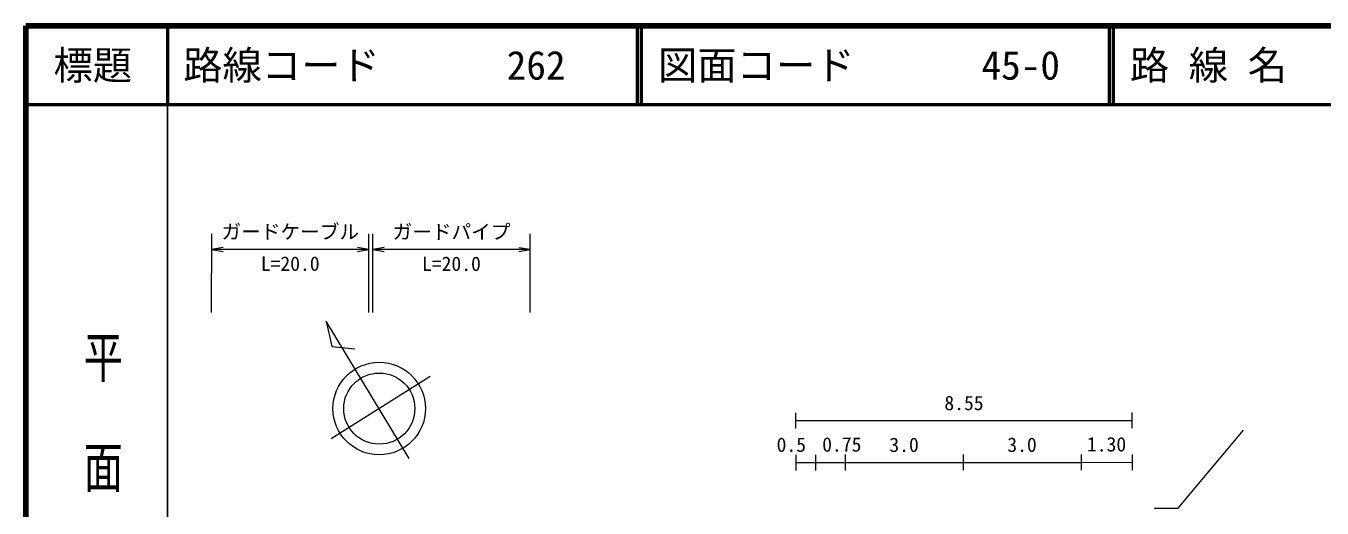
# Model space of a CAD drawing. Units: millimetres, scale not verified. Extents: x 40000 to 680000, y 20000 to 380000.
# Drawn here: x 40000 to 204827, y 318710 to 380000 of the extents above; entities that cross this region are included whole.
import ezdxf
from ezdxf.enums import TextEntityAlignment as Align

# ---------------------------------------------------------------- set-up
doc = ezdxf.new("R2010")
doc.units = ezdxf.units.MM
doc.header["$LTSCALE"] = 1000
for name, color, linetype, lineweight in [('M-BMK-SRVR', 3, 'Continuous', 13), ('M-STR-HTXT', 7, 'Continuous', 13), ('M-STR-STR3', 7, 'Continuous', 13), ('M-TTL', 2, 'Continuous', 140), ('M-TTL-BAND', 7, 'Continuous', 25), ('M-TTL-LINE', 7, 'Continuous', 50)]:
    doc.layers.add(name, color=color, linetype=linetype, lineweight=lineweight)
doc.layers.add('M-TTL-TXT', color=7, linetype='Continuous')
doc.styles.add('@ＭＳ ゴシック', font='')
doc.styles.add('ＭＳ ゴシック', font='')
doc.styles.get('@ＭＳ ゴシック').set_extended_font_data('@MS Gothic')
doc.styles.get('ＭＳ ゴシック').set_extended_font_data('MS Gothic')

# ---------------------------------------------------------------- blocks, each defined once
blk = doc.blocks.new('open_arrow')
at = {"color": 0, "linetype": 'Continuous', "lineweight": -2}
blk.add_lwpolyline([(7.5, 1.25), (0, 0), (7.5, -1.25)], dxfattribs=at)

msp = doc.modelspace()

# ---------------------------------------------------------------- linework, layer by layer
at = {"layer": 'M-BMK-SRVR'}
for p, q in [((88756, 325005), (78174, 342449)), ((78174, 342449), (78885, 339234)), ((78885, 339234), (81833, 338965)), ((78836, 327566), (91397, 335476))]:
    msp.add_line(p, q, dxfattribs=at)
for radius in [5885, 4520]:
    msp.add_circle((84933, 331358), radius, dxfattribs=at)
at = {"layer": 'M-STR-HTXT'}
for p, q in [((137923, 328824), (137922, 330824)), ((137922, 329824), (180672, 329856)), ((180673, 328856), (180672, 330856)), ((186530, 318711), (194822, 328607)), ((137926, 325494), (137927, 323494)), ((140426, 325496), (140427, 323496)), ((144176, 325499), (144177, 323499)), ((159176, 325510), (159177, 323510)), ((174176, 325521), (174177, 323521)), ((180676, 325526), (180677, 323526)), ((137926, 324494), (140426, 324496)), ((140426, 324496), (144176, 324499)), ((144176, 324499), (159176, 324510)), ((159176, 324510), (174176, 324521)), ((174176, 324521), (180676, 324526)), ((183481, 318709), (186530, 318711))]:
    msp.add_line(p, q, dxfattribs=at)
at = {"layer": 'M-STR-STR3'}
for p, q in [((63615, 343584), (63621, 353584)), ((83615, 343572), (83621, 353572)), ((84115, 343572), (84121, 353572)), ((104115, 343561), (104121, 353561)), ((83620, 351572), (63620, 351584)), ((104120, 351561), (84120, 351572))]:
    msp.add_line(p, q, dxfattribs=at)
at = {"layer": 'M-TTL'}
for p, q in [((40000, 380000), (40000, 20000)), ((680000, 380000), (40000, 380000))]:
    msp.add_line(p, q, dxfattribs=at)
at = {"layer": 'M-TTL-BAND'}
msp.add_line((58000, 370000), (58000, 20000), dxfattribs=at)
at = {"layer": 'M-TTL-LINE'}
for p, q in [((58000, 380000), (58000, 370000)), ((117750, 380000), (117750, 370000)), ((118250, 380000), (118250, 370000)), ((177750, 380000), (177750, 370000)), ((178250, 380000), (178250, 370000)), ((40000, 370000), (680000, 370000))]:
    msp.add_line(p, q, dxfattribs=at)

# ---------------------------------------------------------------- block references
at = {"layer": 'M-STR-STR3', "xscale": 193, "yscale": 193}
for p in [(63620, 351584), (84120, 351572)]:
    msp.add_blockref('open_arrow', p, dxfattribs=at)
at = {"layer": 'M-STR-STR3', "xscale": 193, "yscale": 193, "rotation": 180}
for p in [(83620, 351572), (104120, 351561)]:
    msp.add_blockref('open_arrow', p, dxfattribs=at)

# ---------------------------------------------------------------- texts
at = {"layer": 'M-STR-HTXT', "style": 'ＭＳ ゴシック'}
for s, p in [('8.55', (156796, 332066)), ('0.5', (135459, 326769)), ('0.75', (141262, 326795)), ('3.0', (149800, 326752)), ('3.0', (164800, 326763)), ('1.30', (174925, 326820))]:
    msp.add_text(s, height=1833, rotation=0.043, dxfattribs=at).set_placement(p, align=Align.MIDDLE_LEFT)
at = {"layer": 'M-STR-STR3', "style": 'ＭＳ ゴシック'}
for s, p in [('ガードケーブル', (64870, 352379)), ('ガードパイプ', (86620, 352367)), ('L=20.0', (69868, 348318)), ('L=20.0', (90368, 348306))]:
    msp.add_text(s, height=1833, rotation=359.967, dxfattribs=at).set_placement(p, align=Align.BOTTOM_LEFT)
at = {"layer": 'M-TTL-BAND', "style": '@ＭＳ ゴシック', "width": 1.4}
msp.add_text('平  面  図', height=3666, rotation=270, dxfattribs=at).set_placement((49777, 306475), align=Align.MIDDLE_RIGHT)
at = {"layer": 'M-TTL-TXT', "style": 'ＭＳ ゴシック'}
msp.add_text('標題', height=3666, dxfattribs=at).set_placement((48500, 375000), align=Align.MIDDLE_CENTER)
for s, p in [('路線コード', (60000, 375000)), ('262', (101142, 375000)), ('図面コード', (120380, 375000)), ('45-0', (161521, 375000)), ('路 線 名', (180380, 375000))]:
    msp.add_text(s, height=3666, dxfattribs=at).set_placement(p, align=Align.MIDDLE_LEFT)

doc.saveas('drawing.dxf')
